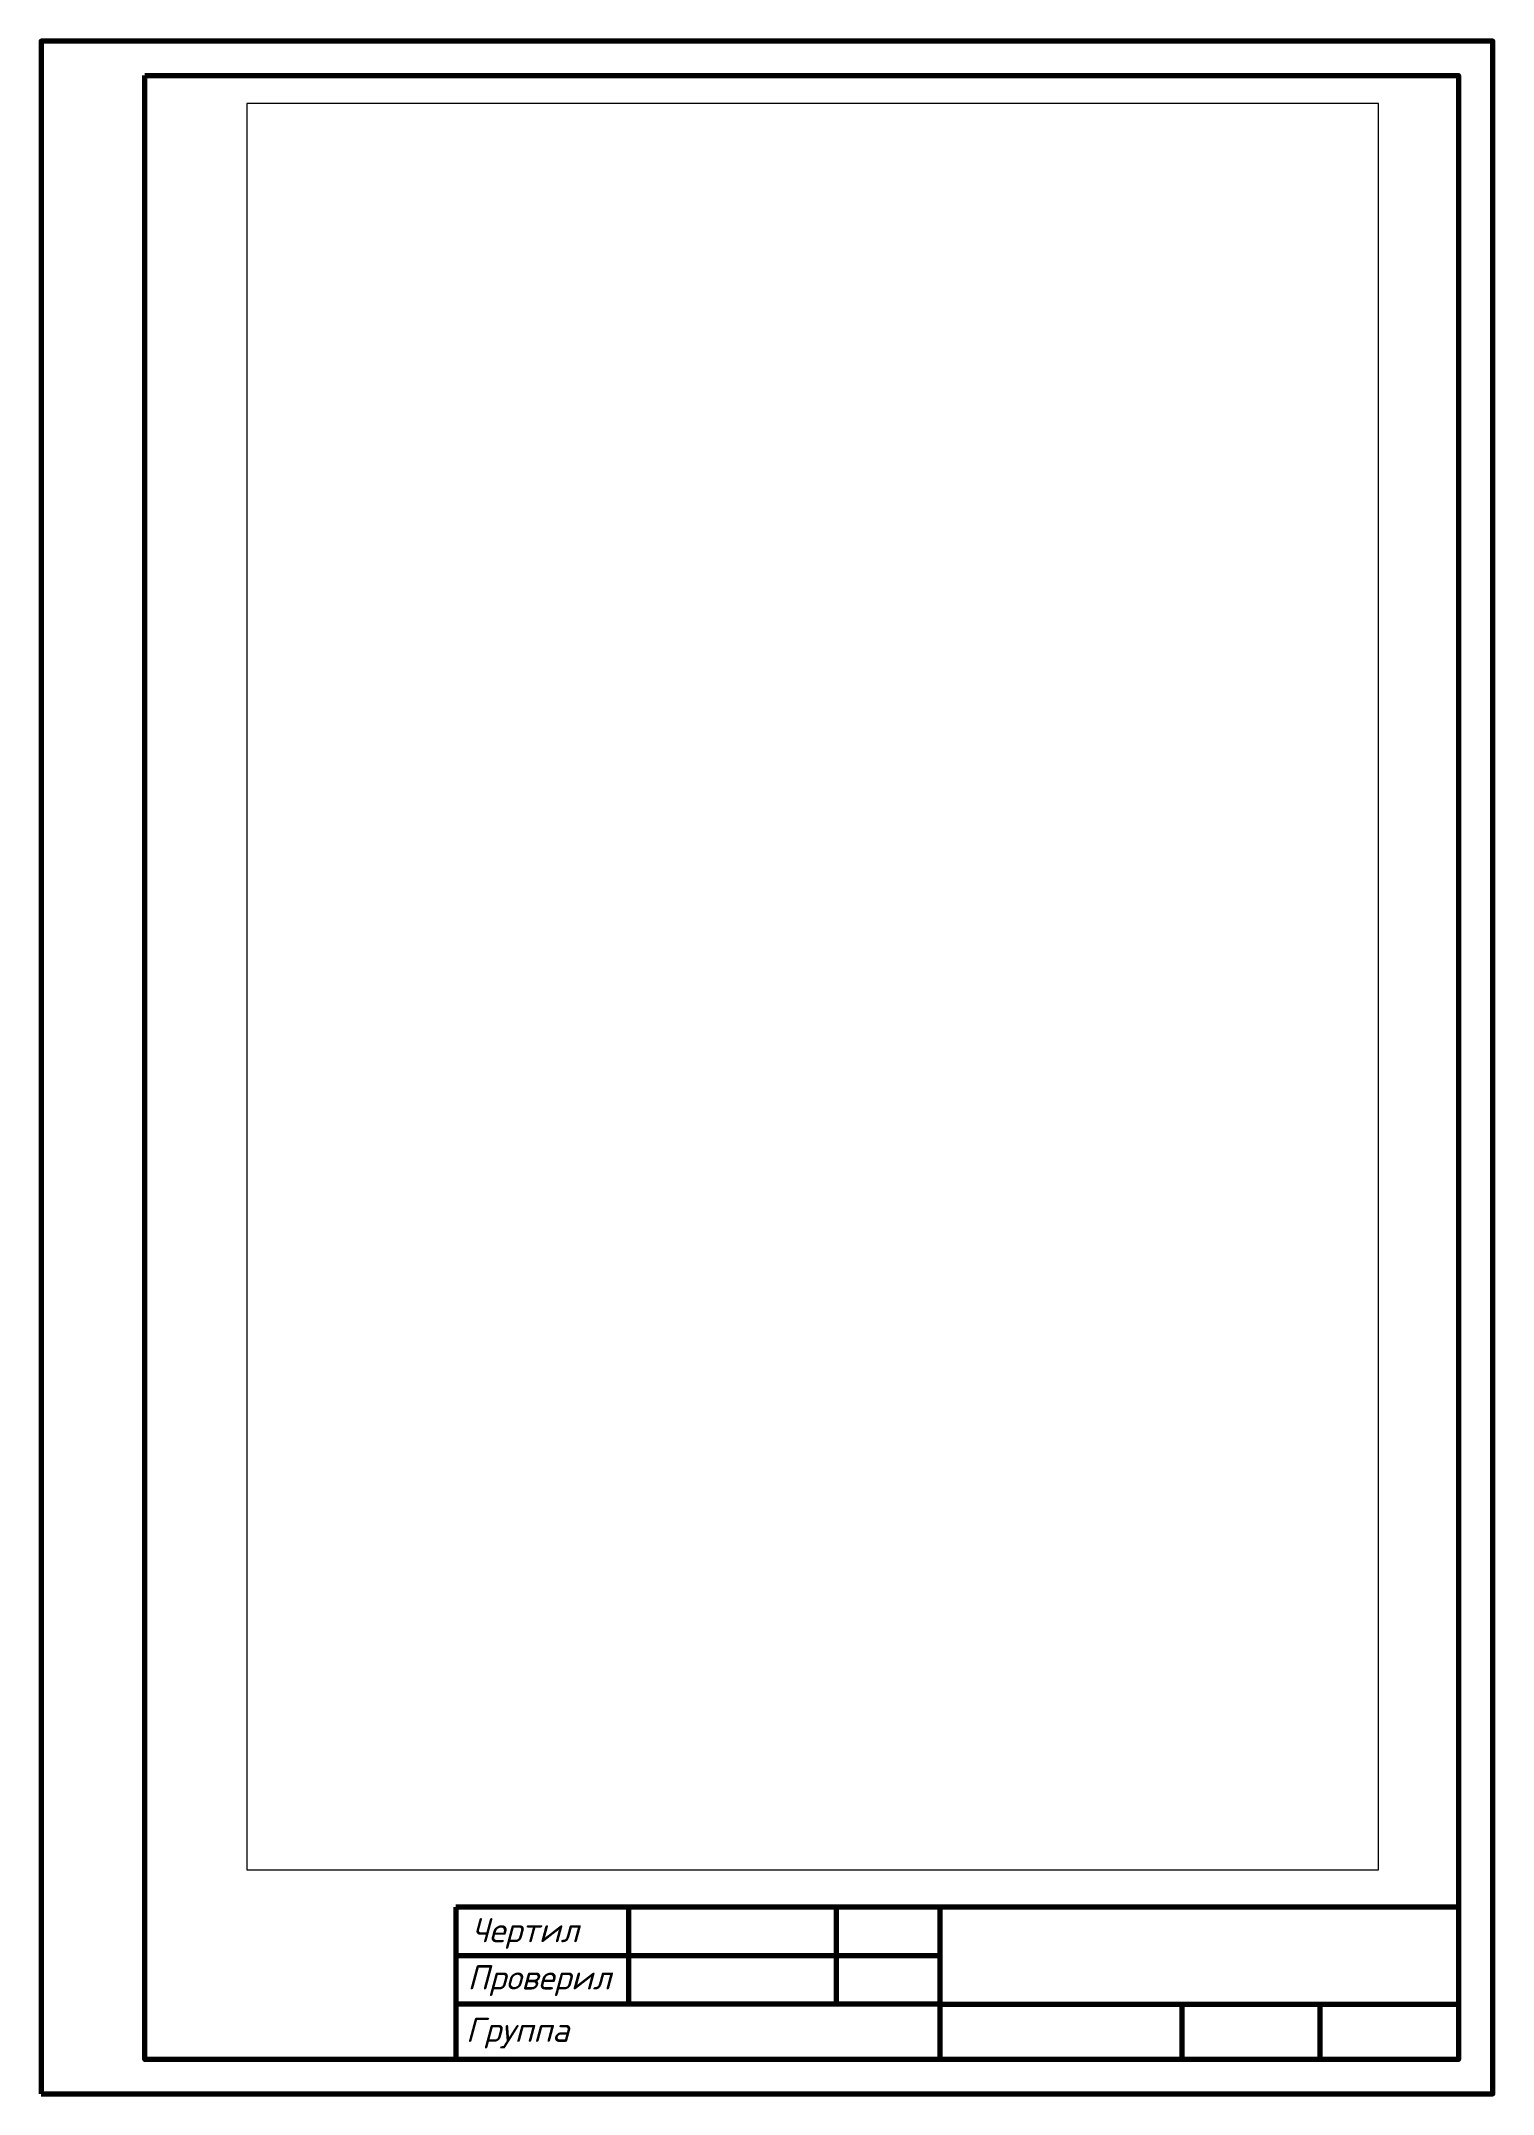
# Paper-space layout 'Лист1' of a CAD drawing. Header units: millimetres. Extents: x 0 to 210, y 0 to 297.
import ezdxf

# ---------------------------------------------------------------- set-up
doc = ezdxf.new("R2010")
doc.units = ezdxf.units.MM
doc.header["$MEASUREMENT"] = 0
doc.layers.add('Контур', color=7, linetype='Continuous', lineweight=70)
doc.styles.get("Standard").update_dxf_attribs({"font": 'isocpeui.ttf', "height": 3.5})

psp = doc.layouts.new('Лист1')

# ---------------------------------------------------------------- linework, layer by layer
at = {"layer": 'Контур'}
for p, q in [((130, 27), (60, 27)), ((60, 27), (60, 5)), ((85, 13), (85, 27)), ((115, 27), (115, 13)), ((205, 27), (130, 27)), ((130, 27), (130, 5)), ((130, 20), (60, 20)), ((130, 13), (60, 13)), ((130, 13), (205, 13)), ((165, 13), (165, 5)), ((185, 5), (185, 13))]:
    psp.add_line(p, q, dxfattribs=at)
for points in [[(0, 0), (210, 0), (210, 297), (0, 297)], [(15, 292), (205, 292), (205, 5), (15, 5)]]:
    psp.add_lwpolyline(points, close=True, dxfattribs=at)

# ---------------------------------------------------------------- texts
for s, p in [('Чертил', (62.23, 21.95)), ('Проверил', (61.68, 15.11)), ('Группа', (61.44, 7.53))]:
    psp.add_text(s, height=3.5, dxfattribs=at).set_placement(p)

# ---------------------------------------------------------------- viewports
at = {"layer": 'Контур', "view_target_point": (-416.23, 809.29)}
psp.add_viewport(center=(111.61, 160.19), size=(163.7, 255.558), view_center_point=(-2259.61, 230.14), view_height=12108.271, dxfattribs=at)

doc.saveas('drawing.dxf')
